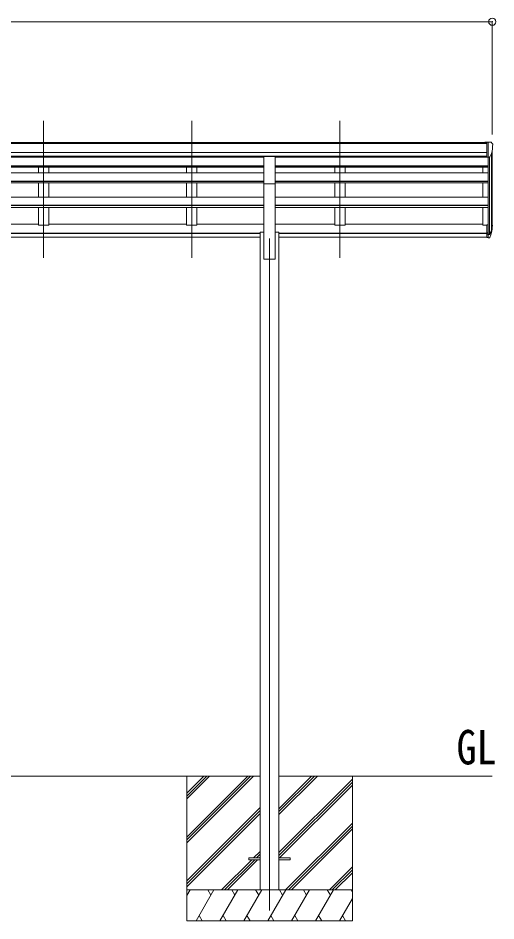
# Model space of a CAD drawing. Units: millimetres at full size; details may follow other scales. Extents: x -9783 to 33612, y -6828 to 13249.
# Drawn here: x 3447 to 5756, y -4396 to -31 of the extents above; entities that cross this region are included whole.
import ezdxf
from ezdxf.enums import TextEntityAlignment as Align

# ---------------------------------------------------------------- set-up
doc = ezdxf.new("R2010")
doc.units = ezdxf.units.MM
doc.header["$LTSCALE"] = 35
doc.header["$PDMODE"] = 32
doc.header["$PDSIZE"] = 35
for name, color, linetype, lineweight in [('0-0_0', 7, 'Continuous', 9), ('0-1_本体', 4, 'Continuous', 9), ('0-2_部品', 7, 'Continuous', 9), ('0-8_PARTS2', 2, 'Continuous', 9), ('0-A_寸法', 6, 'Continuous', 9)]:
    doc.layers.add(name, color=color, linetype=linetype, lineweight=lineweight)
doc.styles.add('ＭＳ ゴシック', font='')
doc.styles.get('ＭＳ ゴシック').set_extended_font_data('MS Gothic')

msp = doc.modelspace()

# ---------------------------------------------------------------- linework, layer by layer
at = {"layer": '0-0_0'}
for p, q in [((1807.74, -3696.38), (4617.34, -3696.38)), ((4262.54, -3696.38), (4262.54, -4396.38)), ((4262.54, -3990.55), (4556.72, -3696.38)), ((4262.54, -4004.7), (4570.86, -3696.38)), ((4262.54, -4018.84), (4585, -3696.38)), ((4262.54, -3806.71), (4372.87, -3696.38)), ((4262.54, -3792.57), (4358.73, -3696.38)), ((4262.54, -3778.42), (4344.59, -3696.38)), ((4707.74, -3696.38), (5738.54, -3696.38)), ((4707.74, -3882.01), (4893.37, -3696.38)), ((4707.74, -3867.87), (4879.23, -3696.38)), ((4707.74, -3853.72), (4865.09, -3696.38)), ((5062.54, -3696.38), (5062.54, -4396.38)), ((4707.74, -4065.85), (5062.54, -3711.06)), ((4707.74, -4080), (5062.54, -3725.2)), ((4710, -4091.88), (5062.54, -3739.34)), ((4262.54, -4202.69), (4617.34, -3847.89)), ((4262.54, -4216.83), (4617.34, -3862.03)), ((4262.54, -4230.97), (4617.34, -3876.17)), ((4739.35, -4246.38), (5062.54, -3923.19)), ((4753.49, -4246.38), (5062.54, -3937.33)), ((4767.63, -4246.38), (5062.54, -3951.47)), ((4585.48, -4091.88), (4617.34, -4060.02)), ((4430.98, -4246.38), (4576.48, -4100.88)), ((4445.12, -4246.38), (4590.62, -4100.88)), ((4459.27, -4246.38), (4604.77, -4100.88)), ((4599.62, -4091.88), (4617.34, -4074.16)), ((4613.77, -4091.88), (4617.34, -4088.3)), ((4951.48, -4246.38), (5062.54, -4135.32)), ((4965.62, -4246.38), (5062.54, -4149.46)), ((4979.77, -4246.38), (5062.54, -4163.6)), ((5062.54, -4246.38), (4262.54, -4246.38)), ((4262.54, -4273.88), (4278.42, -4246.38)), ((4307.29, -4396.38), (4393.89, -4246.38)), ((4378.89, -4272.36), (4363.89, -4246.38)), ((4422.76, -4396.38), (4509.36, -4246.38)), ((4494.36, -4272.36), (4479.36, -4246.38)), ((4538.23, -4396.38), (4624.83, -4246.38)), ((4609.83, -4272.36), (4594.83, -4246.38)), ((4653.7, -4396.38), (4740.3, -4246.38)), ((4725.3, -4272.36), (4710.3, -4246.38)), ((4769.17, -4396.38), (4855.77, -4246.38)), ((4840.77, -4272.36), (4825.77, -4246.38)), ((4884.64, -4396.38), (4971.24, -4246.38)), ((4941.24, -4246.38), (4956.24, -4272.36)), ((5056.71, -4246.38), (5062.54, -4256.48)), ((5000.11, -4396.38), (5062.54, -4288.24)), ((4262.54, -4396.38), (5062.54, -4396.38)), ((4322.29, -4370.4), (4337.28, -4396.38)), ((4437.76, -4370.4), (4452.75, -4396.38)), ((4553.23, -4370.4), (4568.23, -4396.38)), ((4668.7, -4370.4), (4683.7, -4396.38)), ((4784.17, -4370.4), (4799.17, -4396.38)), ((4899.64, -4370.4), (4914.63, -4396.38)), ((5015.11, -4370.4), (5030.1, -4396.38))]:
    msp.add_line(p, q, dxfattribs=at)
at = {"layer": '0-1_本体'}
for p, q in [((713.04, -632.26), (5712.04, -632.26)), ((713.04, -637.6), (5712.04, -637.6)), ((713.04, -681.13), (5712.04, -681.14)), ((5734.26, -687.81), (5734.26, -1057.52)), ((5738.54, -1033.25), (5738.54, -669.01)), ((713.04, -698.8), (5712.04, -698.8)), ((1790.04, -701.18), (4635.04, -701.18)), ((1790.04, -703.65), (4635.04, -703.65)), ((3545.54, -701.18), (3545.54, -703.65)), ((3595.54, -701.18), (3595.54, -703.65)), ((4261.54, -701.18), (4261.54, -703.65)), ((4311.54, -701.18), (4311.54, -703.65)), ((4690.04, -701.3), (5712.04, -701.3)), ((4690.04, -703.65), (5718.54, -703.65)), ((4977.54, -701.18), (4977.54, -703.65)), ((5027.54, -701.18), (5027.54, -703.65)), ((5718.54, -703.64), (5718.54, -1031.08)), ((5724.54, -703.16), (5724.54, -1075.52)), ((1790.04, -745.84), (4635.04, -745.84)), ((1790.04, -747.23), (4635.04, -747.23)), ((1790.04, -750.92), (4635.04, -750.92)), ((1790.04, -778.17), (4635.04, -778.17)), ((3545.54, -750.92), (3545.54, -778.17)), ((3595.54, -750.92), (3595.54, -778.17)), ((4261.54, -750.92), (4261.54, -778.17)), ((4311.54, -750.92), (4311.54, -778.17)), ((4690.04, -745.84), (5718.54, -745.84)), ((4690.04, -747.23), (5718.54, -747.23)), ((4690.04, -750.92), (5718.54, -750.92)), ((4690.04, -778.17), (5718.54, -778.17)), ((4977.54, -750.92), (4977.54, -778.17)), ((5027.54, -750.92), (5027.54, -778.17)), ((5693.54, -778.17), (5693.54, -750.92)), ((1790.04, -818.9), (4635.04, -818.9)), ((1790.04, -820.38), (4635.04, -820.38)), ((1790.04, -827.19), (4635.04, -827.19)), ((3545.54, -827.19), (3545.54, -896.68)), ((3595.54, -827.19), (3595.54, -896.68)), ((4261.54, -827.19), (4261.54, -896.68)), ((4311.54, -827.19), (4311.54, -896.68)), ((4690.04, -818.9), (5718.54, -818.9)), ((4690.04, -820.38), (5718.54, -820.38)), ((4690.04, -827.19), (5718.54, -827.19)), ((4977.54, -827.19), (4977.54, -896.68)), ((5027.54, -827.19), (5027.54, -896.68)), ((5693.54, -896.68), (5693.54, -827.19)), ((4635.04, -1196.38), (4635.04, -832.44)), ((4690.04, -1196.38), (4690.04, -832.44)), ((1790.04, -896.68), (4635.04, -896.68)), ((4690.04, -896.68), (5718.54, -896.68)), ((1790.04, -935.99), (4635.04, -935.99)), ((1790.04, -937.48), (4635.04, -937.48)), ((1790.04, -946.95), (4635.04, -946.95)), ((3545.54, -946.95), (3545.54, -1031.91)), ((4261.54, -946.95), (4261.54, -1031.91)), ((4690.04, -935.99), (5718.54, -935.99)), ((4690.04, -937.48), (5718.54, -937.48)), ((4690.04, -946.95), (5718.54, -946.95)), ((4977.54, -946.95), (4977.54, -1031.91)), ((5693.54, -1031.91), (5693.54, -946.95)), ((2879.54, -1027.11), (3545.54, -1027.11)), ((3595.54, -1027.11), (4261.54, -1027.11)), ((4311.54, -1027.11), (4635.04, -1027.11)), ((4690.04, -1027.11), (4977.54, -1027.11)), ((5027.54, -1027.11), (5693.54, -1027.11)), ((5712.04, -1031.91), (5693.54, -1031.91)), ((1807.54, -1071.41), (4617.54, -1071.41)), ((1807.54, -1072.79), (4617.54, -1072.79)), ((1807.54, -1089.97), (4617.54, -1089.97)), ((4617.54, -1066.38), (4635.04, -1066.38)), ((4617.54, -1066.38), (4617.54, -4246.38)), ((4690.04, -1066.38), (4707.54, -1066.38)), ((4707.54, -1066.38), (4707.54, -4246.38)), ((4707.54, -1071.41), (5712.04, -1071.41)), ((4707.54, -1072.79), (5712.04, -1072.79)), ((4707.54, -1089.97), (5712.04, -1089.97)), ((4635.04, -1196.38), (4690.04, -1196.38))]:
    msp.add_line(p, q, dxfattribs=at)
for points in [[(3595.54, -946.95), (3595.54, -1031.91), (3545.54, -1031.91)], [(4311.54, -946.95), (4311.54, -1031.91), (4261.54, -1031.91)], [(5027.54, -946.95), (5027.54, -1031.91), (4977.54, -1031.91)]]:
    msp.add_lwpolyline(points, dxfattribs=at)
at = {"layer": '0-2_部品'}
for p, q in [((5712.04, -630.65), (5702.04, -630.74)), ((5702.04, -632.26), (5702.04, -630.74)), ((5712.04, -702.64), (5712.04, -630.65)), ((5730.54, -630.65), (5712.04, -630.65)), ((5718.54, -703.64), (5718.54, -630.65)), ((5730.54, -630.65), (5732.87, -630.8)), ((5733.63, -631.22), (5737.7, -637.03)), ((5740.54, -640.02), (5740.54, -640.65)), ((5726.16, -701.82), (5735.44, -685.76)), ((4635.04, -700.52), (4690.04, -700.52)), ((4635.04, -832.59), (4635.04, -700.52)), ((4690.04, -832.59), (4690.04, -700.52)), ((5712.04, -702.64), (5718.54, -702.64)), ((5718.54, -703.64), (5723.75, -703.32)), ((4635.04, -832.59), (4690.04, -832.59)), ((5712.04, -1031.08), (5712.04, -1092.14)), ((5712.04, -1031.08), (5718.54, -1031.08)), ((5718.54, -1031.08), (5718.54, -1092.96)), ((5712.04, -1069.39), (5718.54, -1069.39)), ((5712.04, -1074.79), (5718.54, -1074.79)), ((5718.54, -1075.79), (5723.67, -1075.79)), ((5718.54, -1077.79), (5723.39, -1077.79)), ((5724.97, -1075.04), (5734.73, -1056.63)), ((5736.15, -1057.12), (5725.98, -1076.29)), ((5733.56, -1073.98), (5725.98, -1091.46)), ((5712.04, -1092.14), (5718.54, -1092.14)), ((5718.54, -1092.96), (5723.39, -1092.96))]:
    msp.add_line(p, q, dxfattribs=at)
at = {"layer": '0-2_部品', "color": 4}
for p, q in [((4562.74, -4091.88), (4562.74, -4100.88)), ((4617.54, -4091.88), (4562.74, -4091.88)), ((4617.54, -4100.88), (4562.74, -4100.88)), ((4762.34, -4091.88), (4707.54, -4091.88))]:
    msp.add_line(p, q, dxfattribs=at)
msp.add_lwpolyline([(4762.34, -4091.88), (4762.34, -4100.88), (4707.54, -4100.88)], dxfattribs=at)
at = {"layer": '0-2_部品'}
for centre, radius, start, end in [((5732.81, -631.79), 1, 35, 86.5), ((5538.54, -640.65), 202, 347.09739, 0), ((5737.54, -640.02), 3, 0, 87), ((5723.57, -700.32), 3, 273.5, 330), ((5605.32, -1037.9), 133.22, 344.28698, 356.72013), ((5650.59, -1030.67), 88.05, 342.78929, 2.77608), ((5649.88, -1034.95), 89.07, 345.58812, 5.50424), ((5723.39, -1074.79), 3, 270, 330), ((5723.39, -1089.96), 3, 270, 330), ((5723.67, -1074.29), 1.5, 270, 330)]:
    msp.add_arc(centre, radius, start, end, dxfattribs=at)
at = {"layer": '0-8_PARTS2'}
for p, q in [((3570.54, -1190.17), (3570.54, -527.65)), ((4286.54, -1190.17), (4286.54, -527.65)), ((5002.54, -1190.17), (5002.54, -527.65)), ((4662.54, -1096.38), (4662.54, -4346.38))]:
    msp.add_line(p, q, dxfattribs=at)
at = {"layer": '0-A_寸法'}
for p, q in [((686.54, -48.02), (5738.54, -48.02)), ((5738.54, -48.02), (5738.54, -593.64))]:
    msp.add_line(p, q, dxfattribs=at)
msp.add_point((5738.54, -48.02), dxfattribs=at)

# ---------------------------------------------------------------- texts
at = {"layer": '0-0_0', "style": 'ＭＳ ゴシック', "width": 0.85}
msp.add_text('GL', height=166.8, dxfattribs=at).set_placement((5565.75, -3689.44), align=Align.BOTTOM_LEFT)

doc.saveas('drawing.dxf')
